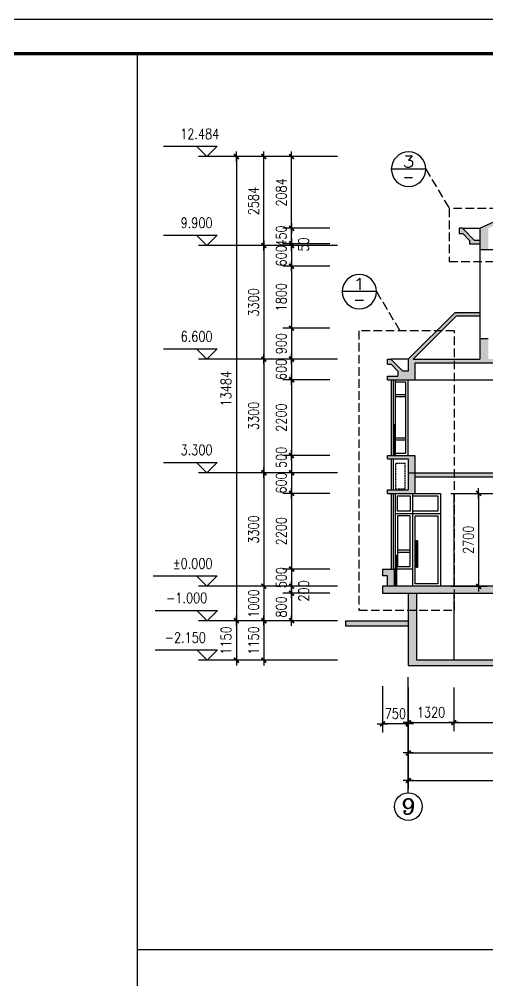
# Model space of a CAD drawing. Extents: x 12400 to 217743, y 90685 to 209848.
# Drawn here: x 125535 to 128255, y 186093 to 191681 of the extents above; entities that cross this region are included whole.
import ezdxf
from ezdxf.enums import TextEntityAlignment as Align

# ---------------------------------------------------------------- set-up
doc = ezdxf.new("R2010")
doc.units = 0
doc.header["$LTSCALE"] = 200
doc.linetypes.add('DASH', pattern=[0.35, 0.25, -0.1])
doc.layers.get('0').update_dxf_attribs({"linetype": 'CONTINUOUS'})
doc.layers.get('DEFPOINTS').update_dxf_attribs({"linetype": 'CONTINUOUS'})
for name, color, linetype in [('AXIS', 3, 'CONTINUOUS'), ('AXIS_TEXT', 7, 'CONTINUOUS'), ('GROUND', 2, 'CONTINUOUS'), ('HATCH', 8, 'CONTINUOUS'), ('LM-8', 8, 'CONTINUOUS'), ('PUB_DIM', 3, 'CONTINUOUS'), ('PUB_TITLE', 143, 'CONTINUOUS'), ('WALL', 4, 'CONTINUOUS')]:
    doc.layers.add(name, color=color, linetype=linetype)
doc.styles.add('COMP', font='complex', dxfattribs={"bigfont": 'hztxt'})
doc.styles.add('COMPLEX', font='COMPLEX')
doc.styles.add('DIM_FONT', font='SIMPLEX', dxfattribs={"width": 0.8})
doc.dimstyles.new('AXIS', dxfattribs={"dimtxt": 300, "dimasz": 1, "dimexe": 250, "dimexo": 300, "dimgap": 150, "dimtad": 1, "dimdec": 0, "dimzin": 0, "dimdsep": 46, "dimtxsty": 'DIM_FONT', "dimblk": '_DIMX', "dimblk1": '_DIMX', "dimblk2": '_DIMX', "dimcen": 2.5, "dimse1": 1, "dimse2": 1, "dimclrt": 7, "dimadec": 0, "dimazin": 0, "dimtfac": 1, "dimtdec": 0, "dimtix": 1, "dimtmove": 2, "dimatfit": 3, "dimldrblk": '_DIMX', "dimfxl": 0, "dimtolj": 1, "dimtzin": 0, "dimarcsym": 0})
doc.dimstyles.new('DIMB', dxfattribs={"dimtxt": 300, "dimasz": 1, "dimexe": 250, "dimexo": 300, "dimgap": 150, "dimtad": 1, "dimdec": 0, "dimzin": 0, "dimdsep": 46, "dimtxsty": 'DIM_FONT', "dimblk": '_DIMX', "dimblk1": '_DIMX', "dimblk2": '_DIMX', "dimcen": 2.5, "dimse2": 1, "dimclrt": 7, "dimadec": 0, "dimazin": 0, "dimtfac": 1, "dimtdec": 0, "dimtix": 1, "dimtmove": 2, "dimatfit": 3, "dimldrblk": '_DIMX', "dimfxl": 0, "dimtolj": 1, "dimtzin": 0, "dimarcsym": 0})
doc.dimstyles.new('DIMN', dxfattribs={"dimtxt": 300, "dimasz": 1, "dimexe": 250, "dimexo": 300, "dimgap": 150, "dimtad": 1, "dimdec": 0, "dimzin": 0, "dimdsep": 46, "dimtxsty": 'DIM_FONT', "dimblk": '_DIMX', "dimblk1": '_DIMX', "dimblk2": '_DIMX', "dimcen": 2.5, "dimclrt": 7, "dimadec": 0, "dimazin": 0, "dimtfac": 1, "dimtdec": 0, "dimtix": 1, "dimtmove": 2, "dimatfit": 3, "dimldrblk": '_DIMX', "dimfxl": 0, "dimtolj": 1, "dimtzin": 0, "dimarcsym": 0})

# ---------------------------------------------------------------- blocks, each defined once
blk = doc.blocks.new('_INDEX')
blk.add_line((-0.5, 0), (0.5, 0))
blk.add_circle((0, 0), 0.5)
at = {"style": 'COMP'}
for tag, width, p, p2 in [('1', 2.333333, (-0.17, 0.05), (0.17, 0.05)), ('-', 1.166667, (-0.17, -0.39), (0.17, -0.39))]:
    blk.add_attdef(tag, text='', height=0.34, dxfattribs=dict(at, width=width)).set_placement(p, p2, align=Align.FIT)
blk = doc.blocks.new('_DIMX')
blk.add_line((-150, 0), (150, 0))
at = {"const_width": 50}
blk.add_lwpolyline([(-70, -70), (70, 70)], dxfattribs=at)
blk = doc.blocks.new('*D2692')
at = {"color": 0, "linetype": 'ByBlock'}
for p, q in [((236531, 28269), (237593, 28269)), ((237343, 28268), (237343, 25570)), ((236531, 25569), (237593, 25569))]:
    blk.add_line(p, q, dxfattribs=at)
at = {"layer": 'DEFPOINTS', "color": 0, "linetype": 'ByBlock'}
for p in [(236231, 28269), (236231, 25569), (237343, 25569)]:
    blk.add_point(p, dxfattribs=at)
at = {"color": 0, "linetype": 'ByBlock'}
for p, rotation in [((237343, 28269), 90), ((237343, 25569), 270)]:
    blk.add_blockref('_DIMX', p, dxfattribs=dict(at, rotation=rotation))
at = {"color": 7, "linetype": 'ByBlock', "insert": (237043, 26919), "char_height": 300, "attachment_point": 5, "rotation": 90, "style": 'DIM_FONT'}
blk.add_mtext('\\A1;2700', dxfattribs=at)
blk = doc.blocks.new('*D2677')
at = {"color": 0, "linetype": 'ByBlock'}
for p, q in [((233024, 28269), (231661, 28269)), ((231911, 28268), (231911, 26070)), ((233024, 26069), (231661, 26069))]:
    blk.add_line(p, q, dxfattribs=at)
at = {"layer": 'DEFPOINTS', "color": 0, "linetype": 'ByBlock'}
for p in [(233324, 28269), (231911, 26069), (233324, 26069)]:
    blk.add_point(p, dxfattribs=at)
at = {"color": 0, "linetype": 'ByBlock'}
for p, rotation in [((231911, 28269), 90), ((231911, 26069), 270)]:
    blk.add_blockref('_DIMX', p, dxfattribs=dict(at, rotation=rotation))
at = {"color": 7, "linetype": 'ByBlock', "insert": (231611, 27169), "char_height": 300, "attachment_point": 5, "rotation": 90, "style": 'DIM_FONT'}
blk.add_mtext('\\A1;2200', dxfattribs=at)
blk = doc.blocks.new('*D2664')
at = {"color": 0, "linetype": 'ByBlock'}
blk.add_line((230311, 38052), (230311, 24570), dxfattribs=at)
at = {"layer": 'DEFPOINTS', "color": 0, "linetype": 'ByBlock'}
for p in [(233077, 38053), (230311, 24569), (231888, 24569)]:
    blk.add_point(p, dxfattribs=at)
at = {"color": 0, "linetype": 'ByBlock'}
for p, rotation in [((230311, 38053), 90), ((230311, 24569), 270)]:
    blk.add_blockref('_DIMX', p, dxfattribs=dict(at, rotation=rotation))
at = {"color": 7, "linetype": 'ByBlock', "insert": (230011, 31311), "char_height": 300, "attachment_point": 5, "rotation": 90, "style": 'DIM_FONT'}
blk.add_mtext('\\A1;13484', dxfattribs=at)
blk = doc.blocks.new('*D2662')
at = {"color": 0, "linetype": 'ByBlock'}
blk.add_line((231107, 28868), (231107, 25570), dxfattribs=at)
at = {"layer": 'DEFPOINTS', "color": 0, "linetype": 'ByBlock'}
for p in [(230107, 28869), (230107, 25569), (231107, 25569)]:
    blk.add_point(p, dxfattribs=at)
at = {"color": 0, "linetype": 'ByBlock'}
for p, rotation in [((231107, 28869), 90), ((231107, 25569), 270)]:
    blk.add_blockref('_DIMX', p, dxfattribs=dict(at, rotation=rotation))
at = {"color": 7, "linetype": 'ByBlock', "insert": (230807, 27219), "char_height": 300, "attachment_point": 5, "rotation": 90, "style": 'DIM_FONT'}
blk.add_mtext('\\A1;3300', dxfattribs=at)
blk = doc.blocks.new('*D2691')
at = {"color": 0, "linetype": 'ByBlock'}
for p, q in [((234551, 22662), (234551, 21320)), ((235301, 22625), (235301, 21320)), ((234550, 21570), (234549, 21570)), ((235301, 21570), (234551, 21570)), ((235302, 21570), (235303, 21570))]:
    blk.add_line(p, q, dxfattribs=at)
at = {"layer": 'DEFPOINTS', "color": 0, "linetype": 'ByBlock'}
for p in [(234551, 22962), (235301, 22925), (234551, 21570)]:
    blk.add_point(p, dxfattribs=at)
at = {"color": 0, "linetype": 'ByBlock'}
blk.add_blockref('_DIMX', (234551, 21570), dxfattribs=at)
at = {"color": 0, "linetype": 'ByBlock', "rotation": 180}
blk.add_blockref('_DIMX', (235301, 21570), dxfattribs=at)
at = {"color": 7, "linetype": 'ByBlock', "insert": (234926, 21870), "char_height": 300, "attachment_point": 5, "style": 'DIM_FONT'}
blk.add_mtext('\\A1;750', dxfattribs=at)
blk = doc.blocks.new('*D2694')
at = {"color": 0, "linetype": 'ByBlock'}
blk.add_line((230311, 24568), (230311, 23420), dxfattribs=at)
at = {"layer": 'DEFPOINTS', "color": 0, "linetype": 'ByBlock'}
for p in [(231888, 24569), (230311, 23419), (232630, 23419)]:
    blk.add_point(p, dxfattribs=at)
at = {"color": 0, "linetype": 'ByBlock'}
for p, rotation in [((230311, 24569), 90), ((230311, 23419), 270)]:
    blk.add_blockref('_DIMX', p, dxfattribs=dict(at, rotation=rotation))
at = {"color": 7, "linetype": 'ByBlock', "insert": (230011, 23994), "char_height": 300, "attachment_point": 5, "rotation": 90, "style": 'DIM_FONT'}
blk.add_mtext('\\A1;1150', dxfattribs=at)
blk = doc.blocks.new('*D2693')
at = {"color": 0, "linetype": 'ByBlock'}
blk.add_line((231107, 24568), (231107, 23420), dxfattribs=at)
at = {"layer": 'DEFPOINTS', "color": 0, "linetype": 'ByBlock'}
for p in [(230107, 24569), (231107, 23419), (232975, 23419)]:
    blk.add_point(p, dxfattribs=at)
at = {"color": 0, "linetype": 'ByBlock'}
for p, rotation in [((231107, 24569), 90), ((231107, 23419), 270)]:
    blk.add_blockref('_DIMX', p, dxfattribs=dict(at, rotation=rotation))
at = {"color": 7, "linetype": 'ByBlock', "insert": (230807, 23994), "char_height": 300, "attachment_point": 5, "rotation": 90, "style": 'DIM_FONT'}
blk.add_mtext('\\A1;1150', dxfattribs=at)
blk = doc.blocks.new('*D2679')
at = {"color": 0, "linetype": 'ByBlock'}
for p, q in [((233024, 25369), (231661, 25369)), ((231911, 25370), (231911, 25371)), ((231911, 25369), (231911, 24569)), ((231911, 24568), (231911, 24567))]:
    blk.add_line(p, q, dxfattribs=at)
at = {"layer": 'DEFPOINTS', "color": 0, "linetype": 'ByBlock'}
for p in [(233324, 25369), (231911, 24569), (233324, 24569)]:
    blk.add_point(p, dxfattribs=at)
at = {"color": 0, "linetype": 'ByBlock'}
for p, rotation in [((231911, 25369), 270), ((231911, 24569), 90)]:
    blk.add_blockref('_DIMX', p, dxfattribs=dict(at, rotation=rotation))
at = {"color": 7, "linetype": 'ByBlock', "insert": (231611, 24969), "char_height": 300, "attachment_point": 5, "rotation": 90, "style": 'DIM_FONT'}
blk.add_mtext('\\A1;800', dxfattribs=at)
blk = doc.blocks.new('*D2663')
at = {"color": 0, "linetype": 'ByBlock'}
for p, q in [((231107, 25570), (231107, 25571)), ((231107, 25569), (231107, 24569)), ((231107, 24568), (231107, 24567))]:
    blk.add_line(p, q, dxfattribs=at)
at = {"layer": 'DEFPOINTS', "color": 0, "linetype": 'ByBlock'}
for p in [(230107, 25569), (230107, 24569), (231107, 24569)]:
    blk.add_point(p, dxfattribs=at)
at = {"color": 0, "linetype": 'ByBlock'}
for p, rotation in [((231107, 25569), 270), ((231107, 24569), 90)]:
    blk.add_blockref('_DIMX', p, dxfattribs=dict(at, rotation=rotation))
at = {"color": 7, "linetype": 'ByBlock', "insert": (230807, 25069), "char_height": 300, "attachment_point": 5, "rotation": 90, "style": 'DIM_FONT'}
blk.add_mtext('\\A1;1000', dxfattribs=at)
blk = doc.blocks.new('*D2678')
at = {"color": 0, "linetype": 'ByBlock'}
for p, q in [((233024, 26069), (231661, 26069)), ((231911, 26070), (231911, 26071)), ((231911, 26069), (231911, 25569)), ((233024, 25569), (231661, 25569)), ((231911, 25568), (231911, 25567))]:
    blk.add_line(p, q, dxfattribs=at)
at = {"layer": 'DEFPOINTS', "color": 0, "linetype": 'ByBlock'}
for p in [(233324, 26069), (231911, 25569), (233324, 25569)]:
    blk.add_point(p, dxfattribs=at)
at = {"color": 0, "linetype": 'ByBlock'}
for p, rotation in [((231911, 26069), 270), ((231911, 25569), 90)]:
    blk.add_blockref('_DIMX', p, dxfattribs=dict(at, rotation=rotation))
at = {"color": 7, "linetype": 'ByBlock', "insert": (231611, 25819), "char_height": 300, "attachment_point": 5, "rotation": 90, "style": 'DIM_FONT'}
blk.add_mtext('\\A1;500', dxfattribs=at)
blk = doc.blocks.new('*D2669')
at = {"color": 0, "linetype": 'ByBlock'}
for p, q in [((233024, 25569), (231661, 25569)), ((231911, 25570), (231911, 25571)), ((231911, 25569), (231911, 25369)), ((231911, 25569), (231911, 25369)), ((233024, 25369), (231661, 25369)), ((231911, 25368), (231911, 25367))]:
    blk.add_line(p, q, dxfattribs=at)
at = {"layer": 'DEFPOINTS', "color": 0, "linetype": 'ByBlock'}
for p in [(233324, 25569), (231911, 25369), (233324, 25369)]:
    blk.add_point(p, dxfattribs=at)
at = {"color": 0, "linetype": 'ByBlock'}
for p, rotation in [((231911, 25569), 270), ((231911, 25369), 90)]:
    blk.add_blockref('_DIMX', p, dxfattribs=dict(at, rotation=rotation))
at = {"color": 7, "linetype": 'ByBlock', "insert": (232264, 25435), "char_height": 300, "attachment_point": 5, "rotation": 90, "style": 'DIM_FONT'}
blk.add_mtext('\\A1;200', dxfattribs=at)
blk = doc.blocks.new('*D2682')
at = {"color": 0, "linetype": 'ByBlock'}
for p, q in [((235301, 22625), (235301, 19675)), ((249201, 22625), (249201, 19675)), ((235302, 19925), (249200, 19925))]:
    blk.add_line(p, q, dxfattribs=at)
at = {"layer": 'DEFPOINTS', "color": 0, "linetype": 'ByBlock'}
for p in [(235301, 22925), (249201, 22925), (249201, 19925)]:
    blk.add_point(p, dxfattribs=at)
at = {"color": 0, "linetype": 'ByBlock', "rotation": 180}
blk.add_blockref('_DIMX', (235301, 19925), dxfattribs=at)
at = {"color": 0, "linetype": 'ByBlock'}
blk.add_blockref('_DIMX', (249201, 19925), dxfattribs=at)
at = {"color": 7, "linetype": 'ByBlock', "insert": (240600, 20225), "char_height": 300, "attachment_point": 5, "style": 'DIM_FONT'}
blk.add_mtext('\\A1;13900', dxfattribs=at)
blk = doc.blocks.new('*D2684')
at = {"color": 0, "linetype": 'ByBlock'}
for p, q in [((235301, 22625), (235301, 21357)), ((236621, 22625), (236621, 21357)), ((235302, 21607), (236620, 21607))]:
    blk.add_line(p, q, dxfattribs=at)
at = {"layer": 'DEFPOINTS', "color": 0, "linetype": 'ByBlock'}
for p in [(235301, 22925), (236621, 22925), (236621, 21607)]:
    blk.add_point(p, dxfattribs=at)
at = {"color": 0, "linetype": 'ByBlock', "rotation": 180}
blk.add_blockref('_DIMX', (235301, 21607), dxfattribs=at)
at = {"color": 0, "linetype": 'ByBlock'}
blk.add_blockref('_DIMX', (236621, 21607), dxfattribs=at)
at = {"color": 7, "linetype": 'ByBlock', "insert": (235961, 21907), "char_height": 300, "attachment_point": 5, "style": 'DIM_FONT'}
blk.add_mtext('\\A1;1320', dxfattribs=at)
blk = doc.blocks.new('*D2688')
at = {"color": 0, "linetype": 'ByBlock'}
for p, q in [((236621, 22625), (236621, 21357)), ((242201, 22625), (242201, 21357)), ((236622, 21607), (242200, 21607))]:
    blk.add_line(p, q, dxfattribs=at)
at = {"layer": 'DEFPOINTS', "color": 0, "linetype": 'ByBlock'}
for p in [(236621, 22925), (242201, 22925), (242201, 21607)]:
    blk.add_point(p, dxfattribs=at)
at = {"color": 0, "linetype": 'ByBlock', "rotation": 180}
blk.add_blockref('_DIMX', (236621, 21607), dxfattribs=at)
at = {"color": 0, "linetype": 'ByBlock'}
blk.add_blockref('_DIMX', (242201, 21607), dxfattribs=at)
at = {"color": 7, "linetype": 'ByBlock', "insert": (239411, 21907), "char_height": 300, "attachment_point": 5, "style": 'DIM_FONT'}
blk.add_mtext('\\A1;5580', dxfattribs=at)
blk = doc.blocks.new('*D2680')
at = {"color": 0, "linetype": 'ByBlock'}
for p, q in [((235301, 22625), (235301, 20475)), ((242201, 22625), (242201, 20475)), ((235302, 20725), (242200, 20725))]:
    blk.add_line(p, q, dxfattribs=at)
at = {"layer": 'DEFPOINTS', "color": 0, "linetype": 'ByBlock'}
for p in [(235301, 22925), (242201, 22925), (242201, 20725)]:
    blk.add_point(p, dxfattribs=at)
at = {"color": 0, "linetype": 'ByBlock', "rotation": 180}
blk.add_blockref('_DIMX', (235301, 20725), dxfattribs=at)
at = {"color": 0, "linetype": 'ByBlock'}
blk.add_blockref('_DIMX', (242201, 20725), dxfattribs=at)
at = {"color": 7, "linetype": 'ByBlock', "insert": (238751, 21025), "char_height": 300, "attachment_point": 5, "style": 'DIM_FONT'}
blk.add_mtext('\\A1;6900', dxfattribs=at)
blk = doc.blocks.new('_AXISO')
blk.add_circle((0, 0), 0.5)
at = {"layer": 'AXIS_TEXT', "style": 'COMPLEX', "width": 1.041667}
blk.add_attdef('A', text='', height=0.56, dxfattribs=at).set_placement((-0.25, -0.28), (0.25, -0.28), align=Align.FIT)
blk = doc.blocks.new('*D2674')
at = {"color": 0, "linetype": 'ByBlock'}
for p, q in [((233024, 33069), (231661, 33069)), ((231911, 33070), (231911, 33071)), ((231911, 33069), (231911, 32169)), ((233024, 32169), (231661, 32169)), ((231911, 32168), (231911, 32167))]:
    blk.add_line(p, q, dxfattribs=at)
at = {"layer": 'DEFPOINTS', "color": 0, "linetype": 'ByBlock'}
for p in [(233324, 33069), (231911, 32169), (233324, 32169)]:
    blk.add_point(p, dxfattribs=at)
at = {"color": 0, "linetype": 'ByBlock'}
for p, rotation in [((231911, 33069), 270), ((231911, 32169), 90)]:
    blk.add_blockref('_DIMX', p, dxfattribs=dict(at, rotation=rotation))
at = {"color": 7, "linetype": 'ByBlock', "insert": (231611, 32619), "char_height": 300, "attachment_point": 5, "rotation": 90, "style": 'DIM_FONT'}
blk.add_mtext('\\A1;900', dxfattribs=at)
blk = doc.blocks.new('*D2673')
at = {"color": 0, "linetype": 'ByBlock'}
for p, q in [((233024, 34869), (231661, 34869)), ((231911, 34868), (231911, 33070)), ((233024, 33069), (231661, 33069))]:
    blk.add_line(p, q, dxfattribs=at)
at = {"layer": 'DEFPOINTS', "color": 0, "linetype": 'ByBlock'}
for p in [(233324, 34869), (231911, 33069), (233324, 33069)]:
    blk.add_point(p, dxfattribs=at)
at = {"color": 0, "linetype": 'ByBlock'}
for p, rotation in [((231911, 34869), 90), ((231911, 33069), 270)]:
    blk.add_blockref('_DIMX', p, dxfattribs=dict(at, rotation=rotation))
at = {"color": 7, "linetype": 'ByBlock', "insert": (231611, 33969), "char_height": 300, "attachment_point": 5, "rotation": 90, "style": 'DIM_FONT'}
blk.add_mtext('\\A1;1800', dxfattribs=at)
blk = doc.blocks.new('*D2660')
at = {"color": 0, "linetype": 'ByBlock'}
blk.add_line((231107, 35468), (231107, 32170), dxfattribs=at)
at = {"layer": 'DEFPOINTS', "color": 0, "linetype": 'ByBlock'}
for p in [(230107, 35469), (230107, 32169), (231107, 32169)]:
    blk.add_point(p, dxfattribs=at)
at = {"color": 0, "linetype": 'ByBlock'}
for p, rotation in [((231107, 35469), 90), ((231107, 32169), 270)]:
    blk.add_blockref('_DIMX', p, dxfattribs=dict(at, rotation=rotation))
at = {"color": 7, "linetype": 'ByBlock', "insert": (230807, 33819), "char_height": 300, "attachment_point": 5, "rotation": 90, "style": 'DIM_FONT'}
blk.add_mtext('\\A1;3300', dxfattribs=at)
blk = doc.blocks.new('*D2675')
at = {"color": 0, "linetype": 'ByBlock'}
for p, q in [((233024, 31569), (231661, 31569)), ((231911, 31568), (231911, 29370)), ((233024, 29369), (231661, 29369))]:
    blk.add_line(p, q, dxfattribs=at)
at = {"layer": 'DEFPOINTS', "color": 0, "linetype": 'ByBlock'}
for p in [(233324, 31569), (231911, 29369), (233324, 29369)]:
    blk.add_point(p, dxfattribs=at)
at = {"color": 0, "linetype": 'ByBlock'}
for p, rotation in [((231911, 31569), 90), ((231911, 29369), 270)]:
    blk.add_blockref('_DIMX', p, dxfattribs=dict(at, rotation=rotation))
at = {"color": 7, "linetype": 'ByBlock', "insert": (231611, 30469), "char_height": 300, "attachment_point": 5, "rotation": 90, "style": 'DIM_FONT'}
blk.add_mtext('\\A1;2200', dxfattribs=at)
blk = doc.blocks.new('*D2661')
at = {"color": 0, "linetype": 'ByBlock'}
blk.add_line((231107, 32168), (231107, 28870), dxfattribs=at)
at = {"layer": 'DEFPOINTS', "color": 0, "linetype": 'ByBlock'}
for p in [(230107, 32169), (230107, 28869), (231107, 28869)]:
    blk.add_point(p, dxfattribs=at)
at = {"color": 0, "linetype": 'ByBlock'}
for p, rotation in [((231107, 32169), 90), ((231107, 28869), 270)]:
    blk.add_blockref('_DIMX', p, dxfattribs=dict(at, rotation=rotation))
at = {"color": 7, "linetype": 'ByBlock', "insert": (230807, 30519), "char_height": 300, "attachment_point": 5, "rotation": 90, "style": 'DIM_FONT'}
blk.add_mtext('\\A1;3300', dxfattribs=at)
blk = doc.blocks.new('*D2676')
at = {"color": 0, "linetype": 'ByBlock'}
for p, q in [((233024, 29369), (231661, 29369)), ((231911, 29368), (231911, 28870)), ((233024, 28869), (231661, 28869))]:
    blk.add_line(p, q, dxfattribs=at)
at = {"layer": 'DEFPOINTS', "color": 0, "linetype": 'ByBlock'}
for p in [(233324, 29369), (231911, 28869), (233324, 28869)]:
    blk.add_point(p, dxfattribs=at)
at = {"color": 0, "linetype": 'ByBlock'}
for p, rotation in [((231911, 29369), 90), ((231911, 28869), 270)]:
    blk.add_blockref('_DIMX', p, dxfattribs=dict(at, rotation=rotation))
at = {"color": 7, "linetype": 'ByBlock', "insert": (231611, 29312), "char_height": 300, "attachment_point": 5, "rotation": 90, "style": 'DIM_FONT'}
blk.add_mtext('\\A1;500', dxfattribs=at)
blk = doc.blocks.new('*D2668')
at = {"color": 0, "linetype": 'ByBlock'}
for p, q in [((233024, 28869), (231661, 28869)), ((231911, 28870), (231911, 28871)), ((231911, 28869), (231911, 28269)), ((233024, 28269), (231661, 28269)), ((231911, 28268), (231911, 28267))]:
    blk.add_line(p, q, dxfattribs=at)
at = {"layer": 'DEFPOINTS', "color": 0, "linetype": 'ByBlock'}
for p in [(233324, 28869), (231911, 28269), (233324, 28269)]:
    blk.add_point(p, dxfattribs=at)
at = {"color": 0, "linetype": 'ByBlock'}
for p, rotation in [((231911, 28869), 270), ((231911, 28269), 90)]:
    blk.add_blockref('_DIMX', p, dxfattribs=dict(at, rotation=rotation))
at = {"color": 7, "linetype": 'ByBlock', "insert": (231611, 28569), "char_height": 300, "attachment_point": 5, "rotation": 90, "style": 'DIM_FONT'}
blk.add_mtext('\\A1;600', dxfattribs=at)
blk = doc.blocks.new('*D2667')
at = {"color": 0, "linetype": 'ByBlock'}
for p, q in [((233024, 32169), (231661, 32169)), ((231911, 32170), (231911, 32171)), ((231911, 32169), (231911, 31569)), ((233024, 31569), (231661, 31569)), ((231911, 31568), (231911, 31567))]:
    blk.add_line(p, q, dxfattribs=at)
at = {"layer": 'DEFPOINTS', "color": 0, "linetype": 'ByBlock'}
for p in [(233324, 32169), (231911, 31569), (233324, 31569)]:
    blk.add_point(p, dxfattribs=at)
at = {"color": 0, "linetype": 'ByBlock'}
for p, rotation in [((231911, 32169), 270), ((231911, 31569), 90)]:
    blk.add_blockref('_DIMX', p, dxfattribs=dict(at, rotation=rotation))
at = {"color": 7, "linetype": 'ByBlock', "insert": (231611, 31869), "char_height": 300, "attachment_point": 5, "rotation": 90, "style": 'DIM_FONT'}
blk.add_mtext('\\A1;600', dxfattribs=at)
blk = doc.blocks.new('*D2672')
at = {"color": 0, "linetype": 'ByBlock'}
for p, q in [((232962, 35969), (231661, 35969)), ((231911, 35970), (231911, 35971)), ((231911, 35519), (231911, 35969)), ((233024, 35519), (231661, 35519)), ((231911, 35518), (231911, 35517))]:
    blk.add_line(p, q, dxfattribs=at)
at = {"layer": 'DEFPOINTS', "color": 0, "linetype": 'ByBlock'}
for p in [(231911, 35969), (233262, 35969), (233324, 35519)]:
    blk.add_point(p, dxfattribs=at)
at = {"color": 0, "linetype": 'ByBlock'}
for p, rotation in [((231911, 35969), 270), ((231911, 35519), 90)]:
    blk.add_blockref('_DIMX', p, dxfattribs=dict(at, rotation=rotation))
at = {"color": 7, "linetype": 'ByBlock', "insert": (231611, 35744), "char_height": 300, "attachment_point": 5, "rotation": 90, "style": 'DIM_FONT'}
blk.add_mtext('\\A1;450', dxfattribs=at)
blk = doc.blocks.new('*D2671')
at = {"color": 0, "linetype": 'ByBlock'}
for p, q in [((232962, 38053), (231661, 38053)), ((231911, 35970), (231911, 38052)), ((233024, 35969), (231661, 35969))]:
    blk.add_line(p, q, dxfattribs=at)
at = {"layer": 'DEFPOINTS', "color": 0, "linetype": 'ByBlock'}
for p in [(231911, 38053), (233262, 38053), (233324, 35969)]:
    blk.add_point(p, dxfattribs=at)
at = {"color": 0, "linetype": 'ByBlock'}
for p, rotation in [((231911, 38053), 90), ((231911, 35969), 270)]:
    blk.add_blockref('_DIMX', p, dxfattribs=dict(at, rotation=rotation))
at = {"color": 7, "linetype": 'ByBlock', "insert": (231611, 37011), "char_height": 300, "attachment_point": 5, "rotation": 90, "style": 'DIM_FONT'}
blk.add_mtext('\\A1;2084', dxfattribs=at)
blk = doc.blocks.new('*D2665')
at = {"color": 0, "linetype": 'ByBlock'}
blk.add_line((231107, 35470), (231107, 38052), dxfattribs=at)
at = {"layer": 'DEFPOINTS', "color": 0, "linetype": 'ByBlock'}
for p in [(231107, 38053), (233262, 38053), (230107, 35469)]:
    blk.add_point(p, dxfattribs=at)
at = {"color": 0, "linetype": 'ByBlock'}
for p, rotation in [((231107, 38053), 90), ((231107, 35469), 270)]:
    blk.add_blockref('_DIMX', p, dxfattribs=dict(at, rotation=rotation))
at = {"color": 7, "linetype": 'ByBlock', "insert": (230807, 36761), "char_height": 300, "attachment_point": 5, "rotation": 90, "style": 'DIM_FONT'}
blk.add_mtext('\\A1;2584', dxfattribs=at)
blk = doc.blocks.new('*D2670')
at = {"color": 0, "linetype": 'ByBlock'}
for p, q in [((232962, 35519), (231661, 35519)), ((231911, 35520), (231911, 35521)), ((231911, 35469), (231911, 35519)), ((231911, 35469), (231911, 35519)), ((233024, 35469), (231661, 35469)), ((231911, 35468), (231911, 35467))]:
    blk.add_line(p, q, dxfattribs=at)
at = {"layer": 'DEFPOINTS', "color": 0, "linetype": 'ByBlock'}
for p in [(231911, 35519), (233262, 35519), (233324, 35469)]:
    blk.add_point(p, dxfattribs=at)
at = {"color": 0, "linetype": 'ByBlock'}
for p, rotation in [((231911, 35519), 270), ((231911, 35469), 90)]:
    blk.add_blockref('_DIMX', p, dxfattribs=dict(at, rotation=rotation))
at = {"color": 7, "linetype": 'ByBlock', "insert": (232258, 35498), "char_height": 300, "attachment_point": 5, "rotation": 90, "style": 'DIM_FONT'}
blk.add_mtext('\\A1;50', dxfattribs=at)
blk = doc.blocks.new('*D2666')
at = {"color": 0, "linetype": 'ByBlock'}
for p, q in [((233024, 35469), (231661, 35469)), ((231911, 35470), (231911, 35471)), ((231911, 35469), (231911, 34869)), ((233024, 34869), (231661, 34869)), ((231911, 34868), (231911, 34867))]:
    blk.add_line(p, q, dxfattribs=at)
at = {"layer": 'DEFPOINTS', "color": 0, "linetype": 'ByBlock'}
for p in [(233324, 35469), (231911, 34869), (233324, 34869)]:
    blk.add_point(p, dxfattribs=at)
at = {"color": 0, "linetype": 'ByBlock'}
for p, rotation in [((231911, 35469), 270), ((231911, 34869), 90)]:
    blk.add_blockref('_DIMX', p, dxfattribs=dict(at, rotation=rotation))
at = {"color": 7, "linetype": 'ByBlock', "insert": (231611, 35169), "char_height": 300, "attachment_point": 5, "rotation": 90, "style": 'DIM_FONT'}
blk.add_mtext('\\A1;600', dxfattribs=at)
blk = doc.blocks.new('PM')
at = {"layer": 'HATCH'}
h = blk.add_hatch(color=256, dxfattribs=at)
h.paths.add_polyline_path([(15863.6, 16228.5), (13951.8, 17122.1), (9481.8, 15038.1), (9481.8, 14688.1), (9481.8, 14418.1), (9721.8, 14418.1), (9721.8, 15039.5), (13831.8, 16955.9), (13831.8, 16501.3), (14071.8, 16501.3), (14071.8, 16955.7), (15841.5, 16128.5), (15841.5, 15824.9), (16081.5, 15824.9), (16081.5, 16128.5), (16181.8, 16128.5), (16181.8, 15824.9), (16421.8, 15824.9), (16421.8, 16128.5), (17601.5, 16128.5), (17601.5, 15824.9), (17841.5, 15824.9), (17841.5, 16128.5), (20227.8, 15018.1), (20221.8, 15018.1), (20221.8, 14688.1), (19221.8, 14688.1), (19221.8, 14588.1), (20721.7, 14588.1), (20721.7, 14688.1), (20921.7, 14888.1), (21021.8, 14888.1), (21021.8, 15038.1), (20930.3, 15038.1), (20580.3, 14688.1), (20421.8, 14688.1), (20421.8, 15038.1), (17863.6, 16228.5)])
h.paths.add_polyline_path([(9323.3, 14688.1), (8973.3, 15038.1), (8881.8, 15038.1), (8881.8, 14888.1), (8981.9, 14888.1), (9181.9, 14688.1), (9181.9, 14588.1), (9481.8, 14588.1), (9481.8, 14688.1)])
h = blk.add_hatch(color=256, dxfattribs=at)
h.paths.add_polyline_path([(14181.8, 11118.1), (14181.8, 10638.1), (14421.8, 10638.1), (14421.8, 11118.1), (15341.8, 11118.1), (15341.8, 10638.1), (15581.8, 10638.1), (15581.8, 11118.1), (16441.8, 11118.1), (18981.8, 11118.1), (18981.8, 11238.1), (9721.8, 11238.1), (9721.8, 11838.1), (9481.8, 11838.1), (9481.8, 11238.1), (7543.2, 11238.1), (8801.5, 12496.3), (9481.8, 12496.3), (9481.8, 12596.3), (8760, 12596.3), (7401.8, 11238.1), (7401.8, 10888.1), (7243.3, 10888.1), (6893.3, 11238.1), (6801.8, 11238.1), (6801.8, 11088.1), (6901.9, 11088.1), (7101.9, 10888.1), (7101.9, 10738.1), (6801.8, 10738.1), (6801.8, 10638.1), (7591.8, 10638.1), (7591.8, 11118.1)])
h.paths.add_polyline_path([(18981.8, 10638.1), (19221.8, 10638.1), (19221.8, 11238.1), (18981.8, 11238.1)])
h = blk.add_hatch(color=256, dxfattribs=at)
h.paths.add_polyline_path([(7401.8, 7438.1), (6801.8, 7438.1), (6801.8, 7338.1), (7591.8, 7338.1), (7591.8, 7938.1), (7401.8, 7938.1)])
h.paths.add_polyline_path([(7401.8, 7938.1), (7591.8, 7938.1), (7591.8, 8438.1), (6801.8, 8438.1), (6801.8, 8338.1), (7401.8, 8338.1)])
h.paths.add_polyline_path([(14181.8, 7818.1), (14181.8, 7338.1), (14421.8, 7338.1), (14421.8, 7818.1), (16441.8, 7818.1), (16441.8, 7338.1), (16681.8, 7338.1), (16681.8, 7818.1), (18981.8, 7818.1), (18981.8, 7938.1), (7591.8, 7938.1), (7591.8, 7818.1)])
h = blk.add_hatch(color=256, dxfattribs=at)
h.paths.add_polyline_path([(19371.8, 4438.1), (19371.8, 4638.1), (6651.8, 4638.1), (6651.8, 4438.1)])
h.paths.add_polyline_path([(18981.8, 4638.1), (19221.8, 4638.1), (19221.8, 4938.1), (19371.8, 4938.1), (19371.8, 5138.1), (18981.8, 5138.1)])
h.paths.add_polyline_path([(6991.8, 5138.1), (6651.8, 5138.1), (6651.8, 4938.1), (6801.8, 4938.1), (6801.8, 4638.1), (6991.8, 4638.1)])
for points in [[(20081.5, 2338.1), (20081.5, 2188.1), (22065.1, 2188.1), (22065.1, 2338.1), (20231.5, 2338.1), (20231.5, 2488.1), (19221.8, 2488.1), (7641.8, 2488.1), (7641.8, 4438.1), (7401.8, 4438.1), (7401.8, 2338.1)], [(7401.8, 3488.1), (7401.8, 3638.1), (5579.8, 3638.1), (5579.8, 3488.1)]]:
    blk.add_hatch(color=256, dxfattribs=at).paths.add_polyline_path(points)
for p, q in [((8973.3, 15038.1), (9481.8, 15038.1)), ((7401.8, 11238.1), (6893.3, 11238.1)), ((6901.8, 10638.1), (6901.8, 8438.1)), ((6961.8, 10638.1), (6961.8, 8438.1)), ((7021.8, 10638.1), (7021.8, 8438.1)), ((7401.8, 8438.1), (7401.8, 10638.1)), ((7591.8, 10638.1), (11241.8, 10638.1)), ((6901.8, 8338.1), (6901.8, 7438.1)), ((6961.8, 8338.1), (6961.8, 7438.1)), ((6901.8, 7338.1), (6901.8, 5138.1)), ((6961.8, 7338.1), (6961.8, 5138.1)), ((7021.8, 7338.1), (7021.8, 5138.1)), ((7531.8, 4638.1), (7531.8, 7338.1)), ((7591.8, 7338.1), (8331.8, 7338.1)), ((8331.8, 7338.1), (8331.8, 4638.1)), ((8721.8, 7338.1), (8721.8, 4638.1)), ((8721.8, 7338.1), (14181.8, 7338.1)), ((7531.8, 5138.1), (6991.8, 5138.1)), ((8721.8, 4438.1), (8721.8, 2488.1))]:
    blk.add_line(p, q)
for points in [[(6991.7, 9338.1), (7015.4, 9338.1), (7015.4, 8438.1), (6991.7, 8438.1)], [(7033.6, 5538.1), (7057.3, 5538.1), (7057.3, 4638.1), (7033.6, 4638.1)]]:
    blk.add_lwpolyline(points, close=True)
at = {"linetype": 'DASH'}
blk.add_lwpolyline([(7032.4, 7472.3), (7306.1, 7472.3), (7306.1, 8205.1), (7032.4, 8205.1)], close=True, dxfattribs=at)
at = {"layer": 'AXIS'}
blk.add_line((7401.8, -1364.7), (7401.8, 1994.1), dxfattribs=at)
at = {"layer": 'GROUND'}
for p, q in [((9481.8, 15038.1), (13951.8, 17122.1)), ((9481.8, 15038.1), (9481.8, 14688.1)), ((9481.8, 14418.1), (19221.8, 14418.1)), ((7401.8, 11238.1), (8760, 12596.3)), ((8760, 12596.3), (9481.8, 12596.3)), ((7543.2, 11238.1), (8801.5, 12496.3)), ((8801.5, 12496.3), (9481.8, 12496.3)), ((9481.8, 11838.1), (9721.8, 11838.1)), ((6801.8, 11088.1), (6801.8, 11238.1)), ((6801.8, 11238.1), (6901.8, 11238.1)), ((7243.3, 10888.1), (6893.3, 11238.1)), ((7401.8, 11238.1), (7401.8, 10888.1)), ((7543.2, 11238.1), (9481.8, 11238.1)), ((6801.8, 11088.1), (6901.9, 11088.1)), ((6901.9, 11088.1), (7101.9, 10888.1)), ((14181.8, 11118.1), (7591.8, 11118.1)), ((7591.8, 11118.1), (7591.8, 10638.1)), ((6801.8, 10638.1), (6801.8, 10738.1)), ((6801.8, 10738.1), (7101.9, 10738.1)), ((6801.8, 10638.1), (7591.8, 10638.1)), ((7101.9, 10888.1), (7101.9, 10738.1)), ((7401.9, 10888.1), (7243.3, 10888.1)), ((6801.8, 8338.1), (6801.8, 8438.1)), ((6801.8, 8438.1), (7591.8, 8438.1)), ((7591.8, 8438.1), (7591.8, 7338.1)), ((6801.8, 8338.1), (7401.8, 8338.1)), ((7401.8, 8338.1), (7401.8, 7438.1)), ((7401.8, 7938.1), (19221.8, 7938.1)), ((7591.8, 7818.1), (14181.8, 7818.1)), ((6801.8, 7338.1), (6801.8, 7438.1)), ((6801.8, 7438.1), (7401.8, 7438.1)), ((6801.8, 7338.1), (7591.8, 7338.1)), ((6651.8, 5138.1), (6991.8, 5138.1)), ((6651.8, 5138.1), (6651.8, 4938.1)), ((6991.8, 5138.1), (6991.8, 4638.1)), ((6801.8, 4938.1), (6651.8, 4938.1)), ((6801.8, 4638.1), (6801.8, 4938.1)), ((5579.8, 3638.1), (7401.8, 3638.1)), ((5579.8, 3638.1), (5579.8, 3488.1)), ((5579.8, 3488.1), (7401.8, 3488.1)), ((7401.8, 2338.1), (20081.5, 2338.1)), ((20231.5, 2488.1), (7641.8, 2488.1))]:
    blk.add_line(p, q, dxfattribs=at)
blk.add_lwpolyline([(9481.9, 14688.1), (9323.3, 14688.1), (8973.3, 15038.1), (8881.8, 15038.1), (8881.8, 14888.1), (8981.9, 14888.1), (9181.9, 14688.1), (9181.9, 14588.1), (9481.9, 14588.1)], dxfattribs=at)
blk.add_lwpolyline([(6651.8, 4438.1), (19371.8, 4438.1), (19371.8, 4638.1), (6651.8, 4638.1)], close=True, dxfattribs=at)
at = {"layer": 'LM-8'}
for p, q in [((7331.3, 10198.1), (7021.8, 10198.1)), ((7331.3, 10138.1), (7021.8, 10138.1)), ((7331.3, 8938.1), (7021.8, 8938.1)), ((7331.3, 8878.1), (7021.8, 8878.1)), ((7021.8, 6753.1), (8331.8, 6753.1)), ((7451.8, 5688.1), (7091.8, 5688.1)), ((7451.8, 5618.1), (7091.8, 5618.1))]:
    blk.add_line(p, q, dxfattribs=at)
for points in [[(7331.3, 8508.1), (7331.3, 10568.1), (7021.8, 10568.1), (7021.8, 8508.1), (7331.3, 8508.1)], [(7451.8, 6823.1), (7091.8, 6823.1), (7091.8, 7268.1), (7451.8, 7268.1), (7451.8, 6823.1)], [(8258.3, 4708.1), (7598.3, 4708.1), (7598.3, 6683.1), (8258.3, 6683.1)], [(7672.3, 5183.9), (7635.9, 5183.9), (7635.9, 5966.6), (7672.3, 5966.6)]]:
    blk.add_lwpolyline(points, close=True, dxfattribs=at)
for points in [[(7528.3, 7268.1), (8258.3, 7268.1), (8258.3, 6823.1), (7528.3, 6823.1)], [(7451.8, 6683.1), (7091.8, 6683.1), (7091.8, 5208.1), (7451.8, 5208.1), (7451.8, 6683.1)]]:
    blk.add_lwpolyline(points, dxfattribs=at)
at = {"layer": 'PUB_DIM'}
for p, q in [((294.7, 17422.1), (1854.7, 17422.1)), ((1254.7, 17422.1), (1554.7, 17122.1)), ((1554.7, 17122.1), (1854.7, 17422.1)), ((5346.4, 17122.1), (1309.9, 17122.1)), ((294.7, 14838.1), (1854.7, 14838.1)), ((1254.7, 14838.1), (1554.7, 14538.1)), ((1554.7, 14538.1), (1854.7, 14838.1)), ((5346.4, 14538.1), (1309.9, 14538.1)), ((294.7, 11538.1), (1854.7, 11538.1)), ((1254.7, 11538.1), (1554.7, 11238.1)), ((1554.7, 11238.1), (1854.7, 11538.1)), ((5346.4, 11238.1), (1309.9, 11238.1)), ((294.7, 8238.1), (1854.7, 8238.1)), ((1254.7, 8238.1), (1554.7, 7938.1)), ((1554.7, 7938.1), (1854.7, 8238.1)), ((5346.4, 7938.1), (1309.9, 7938.1)), ((-2.5, 4938.1), (1854.7, 4938.1)), ((1254.7, 4938.1), (1554.7, 4638.1)), ((1554.7, 4638.1), (1854.7, 4938.1)), ((5346.4, 4638.1), (1309.9, 4638.1)), ((49.3, 3938.1), (1860.7, 3938.1)), ((1560.7, 3638.1), (1260.7, 3938.1)), ((1860.7, 3938.1), (1560.7, 3638.1)), ((5346.4, 3638.1), (1309.9, 3638.1)), ((49.3, 2788.1), (1860.7, 2788.1)), ((1560.7, 2488.1), (1260.7, 2788.1)), ((1860.7, 2788.1), (1560.7, 2488.1)), ((5346.4, 2488.1), (1309.9, 2488.1))]:
    blk.add_line(p, q, dxfattribs=at)
at = {"layer": 'WALL'}
for p, q in [((9481.8, 14688.1), (9481.8, 11238.1)), ((7401.8, 4438.1), (7401.8, 2338.1)), ((7641.8, 4438.1), (7641.8, 2488.1))]:
    blk.add_line(p, q, dxfattribs=at)
at = {"layer": 'AXIS'}
ref = blk.add_blockref('_AXISO', (7401.8, -1764.7), dxfattribs=dict(at, xscale=800, yscale=800, zscale=800))
ref.add_attrib('A', '9', dxfattribs={"layer": 'AXIS_TEXT', "height": 448, "style": 'COMPLEX', "width": 1.339286}).set_placement((7201.8, -1988.7), (7601.8, -1988.7), align=Align.FIT)
at = {"layer": 'PUB_DIM', "style": 'DIM_FONT', "width": 0.8}
for s, p in [('12.484', (1911, 17632.1)), ('9.900', (1716.7, 15048.1)), ('6.600', (1716.7, 11748.1)), ('3.300', (1716.7, 8448.1)), ('%%p0.000', (1716.7, 5148.1)), ('-1.000', (1563.9, 4148.1)), ('-2.150', (1524.6, 2998.1))]:
    blk.add_text(s, height=300, dxfattribs=at).set_placement(p, align=Align.RIGHT)
at = {"layer": 'AXIS'}
dim = blk.add_linear_dim(base=(6651.8, 639.2), p1=(7401.8, 1994.1), p2=(6651.8, 2030.6), dimstyle='DIMN', dxfattribs=at)
dim.commit()
dim.dimension.update_dxf_attribs({"geometry": '*D2691', "text_midpoint": (7026.8, 939.2), "insert": (-227899, -20930.9)})
dim = blk.add_linear_dim(base=(21301.8, -1005.9), p1=(7401.8, 1994.1), p2=(21301.8, 1994.1), angle=0, dimstyle='DIMN', dxfattribs=at)
dim.commit()
dim.dimension.update_dxf_attribs({"geometry": '*D2682', "text_midpoint": (12701.1, -705.9), "dimtype": 129, "insert": (-227899, -20930.9)})
for base, p1, p2, picture, middle in [((8721.8, 675.8), (7401.8, 1994.1), (8721.8, 1994.1), '*D2684', (8061.8, 975.8)), ((14301.8, -205.9), (7401.8, 1994.1), (14301.8, 1994.1), '*D2680', (10851.8, 94.1)), ((14301.8, 675.8), (8721.8, 1994.1), (14301.8, 1994.1), '*D2688', (11511.8, 975.8))]:
    dim = blk.add_linear_dim(base=base, p1=p1, p2=p2, angle=180, dimstyle='DIMN', dxfattribs=at)
    dim.commit()
    dim.dimension.update_dxf_attribs({"geometry": picture, "text_midpoint": middle, "insert": (-227899, -20930.9)})
at = {"layer": 'PUB_DIM'}
for base, p1, p2, angle, dimstyle, picture, middle in [((2412.2, 3638.1), (5177.9, 17122.1), (3989.1, 3638.1), 270, 'AXIS', '*D2664', (2112.2, 10380.1)), ((3208.1, 17122.1), (2208.1, 14538.1), (5362.8, 17122.1), 270, 'AXIS', '*D2665', (2908.1, 15830.1)), ((4012.3, 17122.1), (5424.8, 15038.1), (5362.8, 17122.1), 270, 'DIMN', '*D2671', (3712.3, 16080.1)), ((4012.3, 15038.1), (5424.8, 14588.1), (5362.8, 15038.1), 270, 'DIMN', '*D2672', (3712.3, 14813.1)), ((9444, 4638.1), (8331.8, 7338.1), (8331.8, 4638.1), 90, 'DIMN', '*D2692', (9144, 5988.1)), ((2412.2, 2488.1), (3989.1, 3638.1), (4731, 2488.1), 90, 'AXIS', '*D2694', (2112.2, 3063.1)), ((3208.1, 2488.1), (2208.1, 3638.1), (5076.3, 2488.1), 90, 'AXIS', '*D2693', (2908.1, 3063.1))]:
    dim = blk.add_linear_dim(base=base, p1=p1, p2=p2, angle=angle, dimstyle=dimstyle, dxfattribs=at)
    dim.commit()
    dim.dimension.update_dxf_attribs({"geometry": picture, "text_midpoint": middle, "insert": (-227899, -20930.9)})
for p1, p2, distance, dimstyle, picture, middle in [((2208.1, 14538.1), (2208.1, 11238.1), 1000, 'AXIS', '*D2660', (2908.1, 12888.1)), ((5424.8, 14538.1), (5424.8, 13938.1), -1412.5, 'DIMN', '*D2666', (3712.3, 14238.1)), ((5424.8, 13938.1), (5424.8, 12138.1), -1412.5, 'DIMN', '*D2673', (3712.3, 13038.1)), ((5424.8, 12138.1), (5424.8, 11238.1), -1412.5, 'DIMN', '*D2674', (3712.3, 11688.1)), ((2208.1, 11238.1), (2208.1, 7938.1), 1000, 'AXIS', '*D2661', (2908.1, 9588.1)), ((5424.8, 11238.1), (5424.8, 10638.1), -1412.5, 'DIMN', '*D2667', (3712.3, 10938.1)), ((5424.8, 10638.1), (5424.8, 8438.1), -1412.5, 'DIMN', '*D2675', (3712.3, 9538.1)), ((2208.1, 7938.1), (2208.1, 4638.1), 1000, 'AXIS', '*D2662', (2908.1, 6288.1)), ((5424.8, 7938.1), (5424.8, 7338.1), -1412.5, 'DIMN', '*D2668', (3712.3, 7638.1)), ((5424.8, 7338.1), (5424.8, 5138.1), -1412.5, 'DIMN', '*D2677', (3712.3, 6238.1)), ((5424.8, 5138.1), (5424.8, 4638.1), -1412.5, 'DIMN', '*D2678', (3712.3, 4888.1)), ((2208.1, 4638.1), (2208.1, 3638.1), 1000, 'AXIS', '*D2663', (2908.1, 4138.1)), ((5424.8, 4438.1), (5424.8, 3638.1), -1412.5, 'DIMB', '*D2679', (3712.3, 4038.1))]:
    dim = blk.add_aligned_dim(p1=p1, p2=p2, distance=distance, dimstyle=dimstyle, dxfattribs=at)
    dim.commit()
    dim.dimension.update_dxf_attribs({"geometry": picture, "text_midpoint": middle, "insert": (-227899, -20930.9)})
for base, p1, p2, picture, middle, dimtype in [((4012.3, 14588.1), (5424.8, 14538.1), (5362.8, 14588.1), '*D2670', (4359.1, 14567.3), 128), ((4012.3, 7938.1), (5424.8, 8438.1), (5424.8, 7938.1), '*D2676', (3712.3, 8380.9), 129), ((4012.3, 4438.1), (5424.8, 4638.1), (5424.8, 4438.1), '*D2669', (4364.9, 4504.3), 129)]:
    dim = blk.add_linear_dim(base=base, p1=p1, p2=p2, angle=270, dimstyle='DIMN', dxfattribs=at)
    dim.commit()
    dim.dimension.update_dxf_attribs({"geometry": picture, "text_midpoint": middle, "dimtype": dimtype, "insert": (-227899, -20930.9)})

msp = doc.modelspace()

# ---------------------------------------------------------------- linework, layer by layer
for p, q in [((126219.852, 191480.554), (126219.852, 183546.192)), ((126219.852, 186275.561), (132184.746, 186275.561))]:
    msp.add_line(p, q)
at = {"layer": 'PUB_DIM', "linetype": 'DASH'}
for p, q in [((127895.163, 190809.216, 0), (128031.431, 190580.676)), ((127609.167, 190097.654, 0), (127745.434, 189869.114))]:
    msp.add_line(p, q, dxfattribs=at)
for points in [[(128031.431, 190273.22), (128315.392, 190273.22), (128315.392, 190580.676), (128031.431, 190580.676)], [(127507.108, 188246.343), (128062.296, 188246.343), (128062.296, 189869.114), (127507.108, 189869.114)]]:
    msp.add_lwpolyline(points, close=True, dxfattribs=at)
at = {"layer": 'PUB_TITLE'}
msp.add_lwpolyline([(132384.746, 179800.554), (115564.746, 179800.554), (115564.746, 191680.554), (132384.746, 191680.554)], close=True, dxfattribs=at)
at = {"layer": 'PUB_TITLE', "const_width": 20}
msp.add_lwpolyline([(132184.746, 180000.554), (132184.746, 191480.554), (116064.746, 191480.554), (116064.746, 180000.554)], close=True, dxfattribs=at)

# ---------------------------------------------------------------- block references
at = {"xscale": 0.2, "yscale": 0.2, "zscale": 0.2}
msp.add_blockref('PM', (126313.458, 187457.869), dxfattribs=at)
at = {"layer": 'PUB_DIM'}
ref = msp.add_blockref('_INDEX', (127795.163, 190809.216, 0), dxfattribs=dict(at, xscale=-200.0000000000001, yscale=200.0000000000001, zscale=200.0000000000001))
ref.add_attrib('1', '3', dxfattribs={"layer": '0', "height": 68, "style": 'COMP', "width": 1.5}).set_placement((127761.163, 190819.216, 0), (127829.163, 190819.216, 0), align=Align.FIT)
ref.add_attrib('-', '-', dxfattribs={"layer": '0', "height": 68, "style": 'COMP', "width": 1.166667}).set_placement((127761.163, 190731.216, 0), (127829.163, 190731.216, 0), align=Align.FIT)
ref = msp.add_blockref('_INDEX', (127509.167, 190097.654, 0), dxfattribs=dict(at, xscale=-200.0000000000001, yscale=200.0000000000001, zscale=200.0000000000001))
ref.add_attrib('1', '1', dxfattribs={"layer": '0', "height": 68, "style": 'COMP', "width": 2.333333}).set_placement((127475.167, 190107.654, 0), (127543.167, 190107.654, 0), align=Align.FIT)
ref.add_attrib('-', '-', dxfattribs={"layer": '0', "height": 68, "style": 'COMP', "width": 1.166667}).set_placement((127475.167, 190019.654, 0), (127543.167, 190019.654, 0), align=Align.FIT)

doc.saveas('drawing.dxf')
